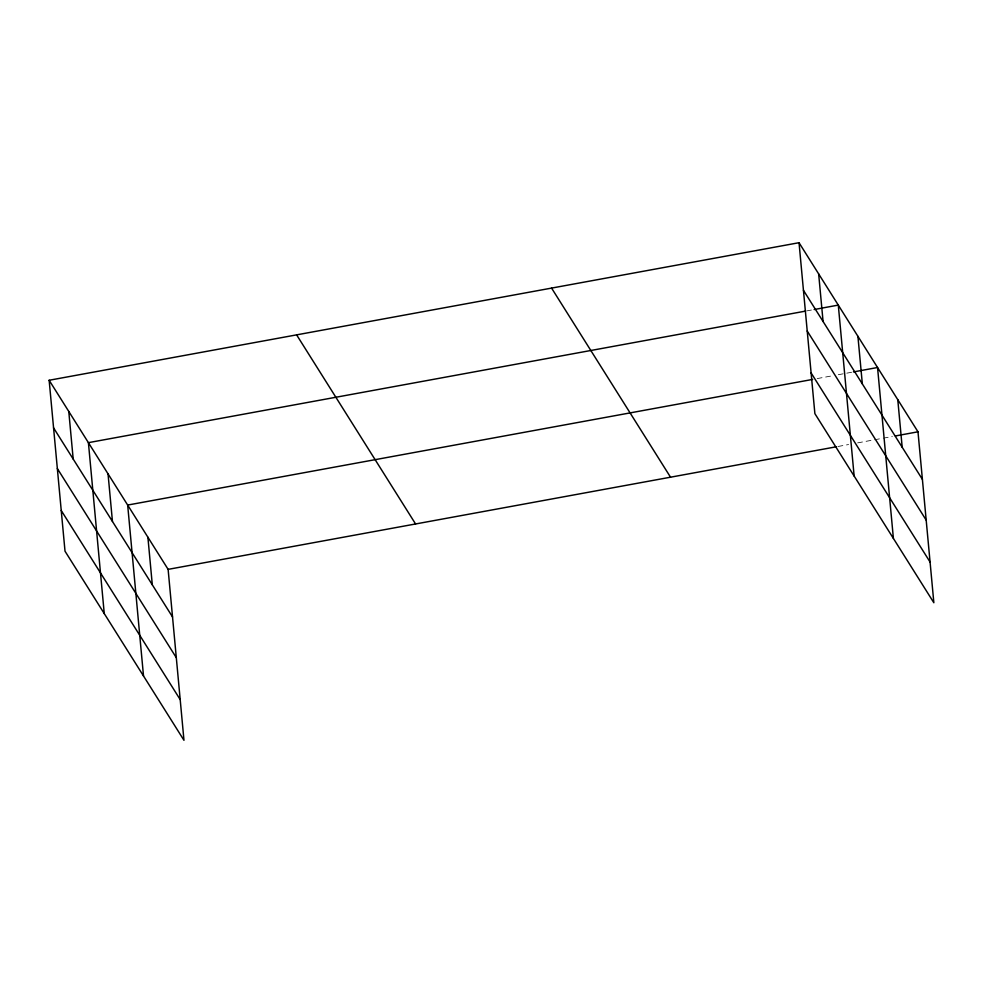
<?xml version="1.0" encoding="UTF-8"?>
<svg xmlns="http://www.w3.org/2000/svg" width="983" height="983" viewBox="0 0 983 983"><rect width="100%" height="100%" fill="white"/><g stroke="black" fill="none" stroke-linecap="round" stroke-linejoin="round"><path stroke-width="0.74" stroke-dasharray="4.92 3.69" d="M806.601 310.911L814.145 309.534M817.192 378.578L832.282 375.813M838.315 374.707L853.404 371.943M838.02 446.479L848.587 444.537M857.631 442.878L881.776 438.443M883.287 438.172L892.343 436.513"/><path stroke-width="1.47" d="M49.15 380.261L168.118 569.366L183.968 740.297L65.013 551.193L49.15 380.261L799.032 242.703L917.987 431.807L933.85 602.739L814.882 413.634L799.032 242.703M805.089 311.193L88.409 442.657L104.259 613.601M814.145 309.534L838.29 305.099L854.141 476.042M812.658 379.413L127.667 505.065L143.518 676.009M853.404 371.943L877.549 367.507L893.4 538.451M168.118 569.366L836.508 446.749M895.353 435.961L917.987 431.807M803.443 290.292L922.41 479.397M807.215 331.001L926.183 520.105M811.11 372.938L930.078 562.043M551.574 288.093L670.529 477.197M296.608 334.859L415.576 523.964M53.561 427.851L172.529 616.955M57.346 468.559L176.301 657.664M61.229 510.496L180.196 699.601M897.774 399.651L902.185 447.253M857.913 336.309L862.337 383.898M818.655 273.901L823.078 321.502M147.892 537.209L152.304 584.811M108.032 473.867L112.455 521.457M68.773 411.459L73.197 459.061"/></g></svg>
